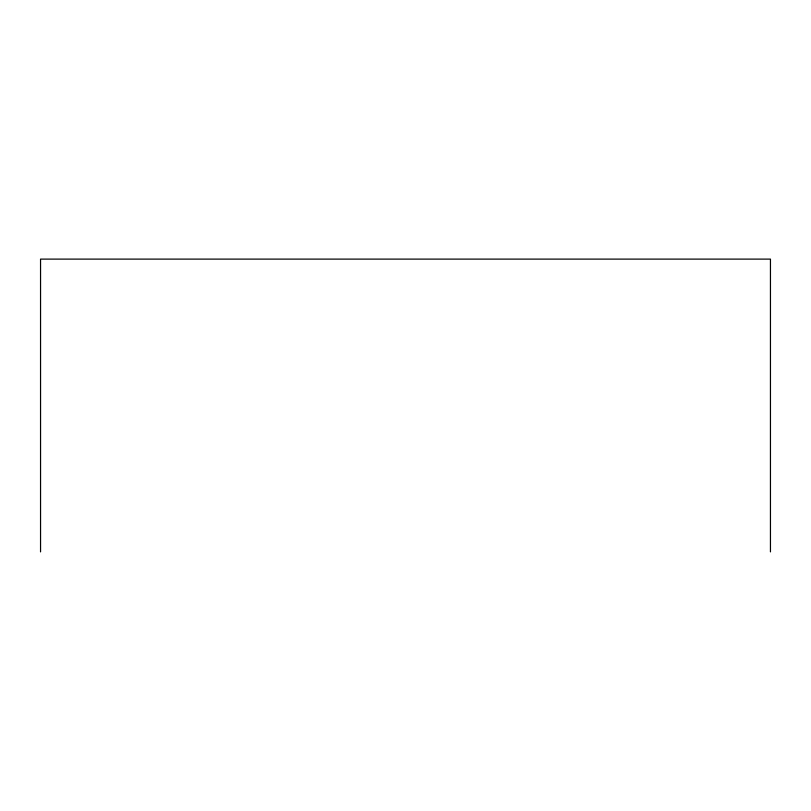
<?xml version="1.0" encoding="UTF-8"?>
<svg xmlns="http://www.w3.org/2000/svg" width="811" height="811" viewBox="0 0 811 811"><rect width="100%" height="100%" fill="white"/><g stroke="black" fill="none" stroke-linecap="round" stroke-linejoin="round"><path stroke-width="1.22" d="M770.45 551.885L770.45 259.114L40.55 259.114L40.55 551.885"/></g></svg>
